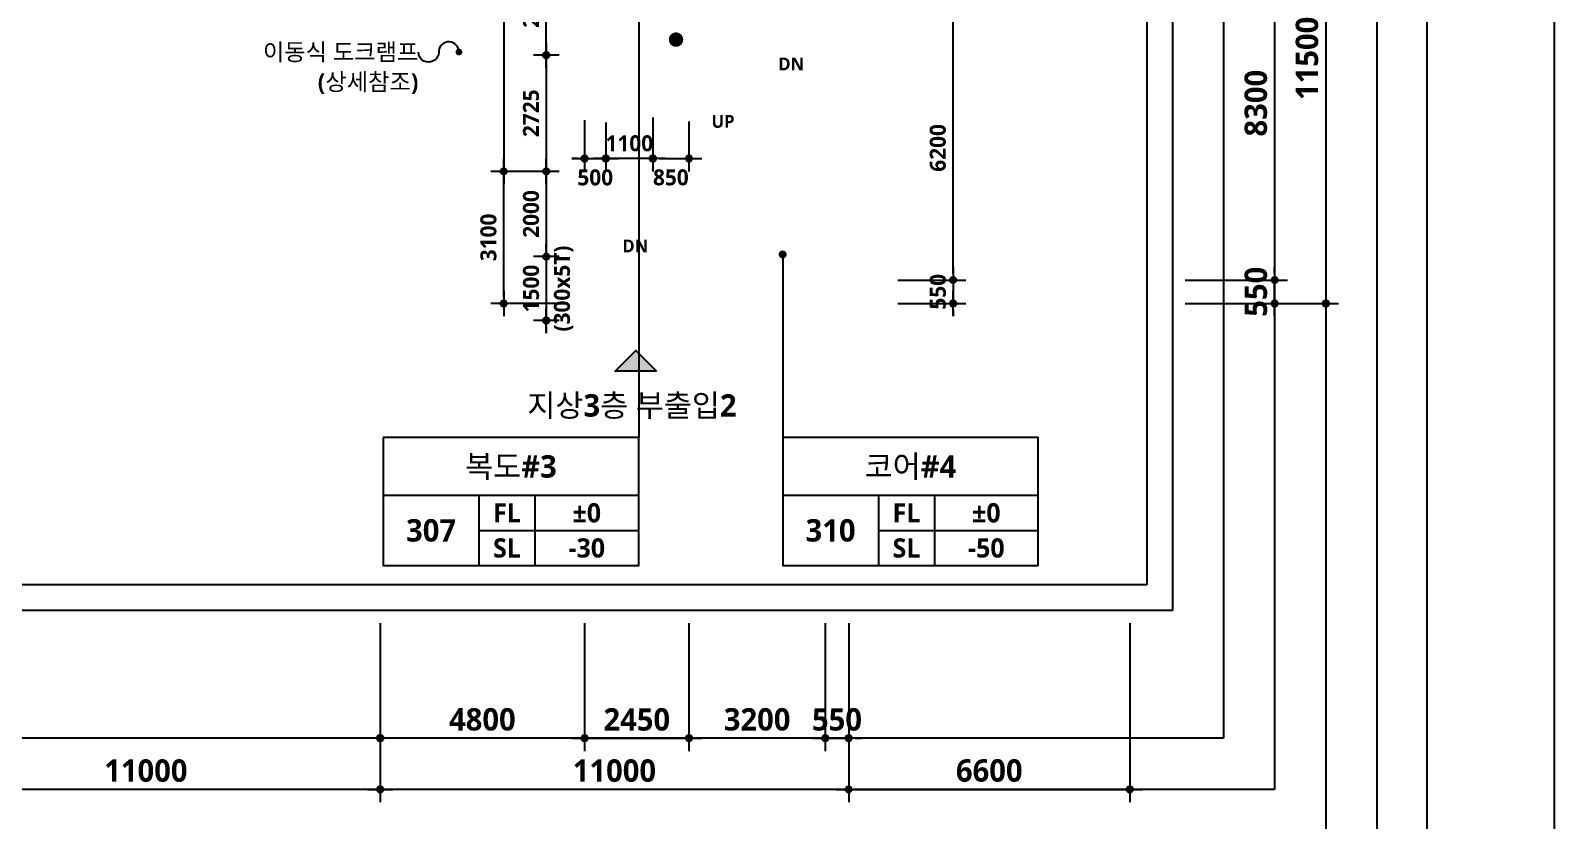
# Model space of a CAD drawing. Header units: millimetres. Extents: x -63924 to 190228206, y 0 to 456875599.
# Drawn here: x 142421 to 178200, y 525220 to 543754 of the extents above; entities that cross this region are included whole.
import ezdxf
from ezdxf.enums import TextEntityAlignment as Align

# ---------------------------------------------------------------- set-up
doc = ezdxf.new("R2010")
doc.units = ezdxf.units.MM
doc.header["$LTSCALE"] = 150
doc.header["$MEASUREMENT"] = 0
doc.header["$PDSIZE"] = -10
doc.layers.get('0').update_dxf_attribs({"linetype": 'CONTINUOUS'})
doc.layers.get('Defpoints').update_dxf_attribs({"color": 153, "linetype": 'CONTINUOUS'})
for name, color, linetype in [('A-ANNO-DIM', 4, 'CONTINUOUS'), ('A-ANNO-ENT', 1, 'CONTINUOUS'), ('A-ANNO-GRA1', 7, 'CONTINUOUS'), ('A-ANNO-LEAD', 4, 'CONTINUOUS'), ('A-ANNO-TEXT1', 7, 'CONTINUOUS'), ('A-ANNO-TEXT2', 3, 'CONTINUOUS'), ('A-FLOR-MARK-ARCH', 1, 'CONTINUOUS'), ('A-ST-AXIS-DIM', 7, 'CONTINUOUS')]:
    doc.layers.add(name, color=color, linetype=linetype)
for name, color, linetype, plot in [('Defpoint', 161, 'CONTINUOUS', False), ('G(그리드1)', 185, 'CONTINUOUS', False), ('G(그리드2)', 235, 'CONTINUOUS', False)]:
    doc.layers.add(name, color=color, linetype=linetype, plot=plot)
doc.styles.add('2020음성 1차', font='')
doc.styles.add('SH_나눔', font='')
doc.styles.add('SH_대대리576', font='')
doc.styles.add('SH_진천_나눔', font='')
doc.styles.get('2020음성 1차').set_extended_font_data('NanumGothic', bold=True)
doc.styles.get('SH_나눔').set_extended_font_data('NanumGothic', bold=True)
doc.styles.get('SH_대대리576').set_extended_font_data('NanumGothic', bold=True)
doc.styles.get('SH_진천_나눔').set_extended_font_data('NanumGothic', bold=True)
doc.dimstyles.new('SHP 300', dxfattribs={"dimscale": 150, "dimtxt": 3.5, "dimasz": 1, "dimexe": 2, "dimexo": 2, "dimgap": 1, "dimtad": 1, "dimdec": 0, "dimzin": 0, "dimdsep": 46, "dimtxsty": 'SH_대대리576', "dimblk": 'DIMDOT', "dimcen": 0.09, "dimclrt": 3, "dimadec": 0, "dimazin": 1, "dimtfac": 1, "dimtdec": 0, "dimtix": 1, "dimtmove": 2, "dimatfit": 0, "dimldrblk": 'DIMDOT', "dimfxl": 1, "dimtolj": 1, "dimtzin": 0, "dimarcsym": 0})
doc.dimstyles.new('SHP300내부', dxfattribs={"dimscale": 150, "dimtxt": 2.5, "dimasz": 1, "dimexe": 2, "dimexo": 2, "dimgap": 1, "dimtad": 1, "dimdec": 0, "dimzin": 0, "dimdsep": 46, "dimtxsty": 'SH_대대리576', "dimblk": 'DIMDOT', "dimcen": 0.09, "dimclrd": 256, "dimclre": 256, "dimclrt": 3, "dimadec": 0, "dimazin": 1, "dimtfac": 1, "dimtdec": 0, "dimtix": 1, "dimtmove": 2, "dimatfit": 0, "dimldrblk": 'DIMDOT', "dimfxl": 1, "dimtolj": 1, "dimtzin": 0, "dimlwd": -1, "dimlwe": -1, "dimarcsym": 0})

# ---------------------------------------------------------------- blocks, each defined once
blk = doc.blocks.new('DIMDOT')
at = {"color": 0}
blk.add_line((-2, 0), (2, 0), dxfattribs=at)
for radius in [0.5, 0.25]:
    blk.add_circle((0, 0), radius, dxfattribs=at)
blk = doc.blocks.new('*D1249')
at = {"layer": 'A-ST-AXIS-DIM', "color": 0, "lineweight": -2, "transparency": 16777216}
for p, q in [((139630, 529850), (139630, 525650)), ((150630, 529850), (150630, 525650)), ((150480, 525950), (139780, 525950))]:
    blk.add_line(p, q, dxfattribs=at)
at = {"layer": 'Defpoints', "color": 0, "transparency": 16777216}
for p in [(139630, 530150), (150630, 530150), (139630, 525950)]:
    blk.add_point(p, dxfattribs=at)
at = {"layer": 'A-ST-AXIS-DIM', "color": 0, "linetype": 'ByBlock', "lineweight": -2, "transparency": 16777216, "xscale": 150, "yscale": 150, "zscale": 150, "rotation": 180}
blk.add_blockref('DIMDOT', (139630, 525950), dxfattribs=at)
at = {"layer": 'A-ST-AXIS-DIM', "color": 0, "linetype": 'ByBlock', "lineweight": -2, "transparency": 16777216, "xscale": 150, "yscale": 150, "zscale": 150}
blk.add_blockref('DIMDOT', (150630, 525950), dxfattribs=at)
at = {"layer": 'A-ST-AXIS-DIM', "color": 3, "transparency": 16777216, "insert": (145130, 526388), "char_height": 525, "attachment_point": 5, "style": 'SH_대대리576'}
blk.add_mtext('\\A1;11000', dxfattribs=at)
blk = doc.blocks.new('*D1250')
at = {"layer": 'A-ST-AXIS-DIM', "color": 0, "lineweight": -2, "transparency": 16777216}
for p, q in [((150630, 529850), (150630, 525650)), ((161630, 529850), (161630, 525650)), ((161480, 525950), (150780, 525950))]:
    blk.add_line(p, q, dxfattribs=at)
at = {"layer": 'Defpoints', "color": 0, "transparency": 16777216}
for p in [(150630, 530150), (161630, 530150), (150630, 525950)]:
    blk.add_point(p, dxfattribs=at)
at = {"layer": 'A-ST-AXIS-DIM', "color": 0, "linetype": 'ByBlock', "lineweight": -2, "transparency": 16777216, "xscale": 150, "yscale": 150, "zscale": 150, "rotation": 180}
blk.add_blockref('DIMDOT', (150630, 525950), dxfattribs=at)
at = {"layer": 'A-ST-AXIS-DIM', "color": 0, "linetype": 'ByBlock', "lineweight": -2, "transparency": 16777216, "xscale": 150, "yscale": 150, "zscale": 150}
blk.add_blockref('DIMDOT', (161630, 525950), dxfattribs=at)
at = {"layer": 'A-ST-AXIS-DIM', "color": 3, "transparency": 16777216, "insert": (156130, 526388), "char_height": 525, "attachment_point": 5, "style": 'SH_대대리576'}
blk.add_mtext('\\A1;11000', dxfattribs=at)
blk = doc.blocks.new('*D1253')
at = {"layer": 'A-ST-AXIS-DIM', "color": 0, "lineweight": -2, "transparency": 16777216}
for p, q in [((169530, 548850), (173130, 548850)), ((172830, 548700), (172830, 537500)), ((169530, 537350), (173130, 537350))]:
    blk.add_line(p, q, dxfattribs=at)
at = {"layer": 'Defpoints', "color": 0, "transparency": 16777216}
for p in [(169230, 548850), (169230, 537350), (172830, 537350)]:
    blk.add_point(p, dxfattribs=at)
at = {"layer": 'A-ST-AXIS-DIM', "color": 0, "linetype": 'ByBlock', "lineweight": -2, "transparency": 16777216, "xscale": 150, "yscale": 150, "zscale": 150}
for p, rotation in [((172830, 548850), 90), ((172830, 537350), 270)]:
    blk.add_blockref('DIMDOT', p, dxfattribs=dict(at, rotation=rotation))
at = {"layer": 'A-ST-AXIS-DIM', "color": 3, "transparency": 16777216, "insert": (172391, 543100), "char_height": 525, "attachment_point": 5, "rotation": 90, "style": 'SH_대대리576'}
blk.add_mtext('\\A1;11500', dxfattribs=at)
blk = doc.blocks.new('*D1264')
at = {"layer": 'A-ST-AXIS-DIM', "color": 0, "lineweight": -2, "transparency": 16777216}
for p, q in [((171630, 538050), (171630, 538200)), ((169530, 537900), (171930, 537900)), ((171630, 537350), (171630, 537900)), ((169530, 537350), (171930, 537350)), ((171630, 537200), (171630, 537050))]:
    blk.add_line(p, q, dxfattribs=at)
at = {"layer": 'Defpoints', "color": 0, "transparency": 16777216}
for p in [(169230, 537900), (171630, 537900), (169230, 537350)]:
    blk.add_point(p, dxfattribs=at)
at = {"layer": 'A-ST-AXIS-DIM', "color": 0, "linetype": 'ByBlock', "lineweight": -2, "transparency": 16777216, "xscale": 150, "yscale": 150, "zscale": 150}
for p, rotation in [((171630, 537900), 270), ((171630, 537350), 90)]:
    blk.add_blockref('DIMDOT', p, dxfattribs=dict(at, rotation=rotation))
at = {"layer": 'A-ST-AXIS-DIM', "color": 3, "transparency": 16777216, "insert": (171191, 537625), "char_height": 525, "attachment_point": 5, "rotation": 90, "style": 'SH_대대리576'}
blk.add_mtext('\\A1;550', dxfattribs=at)
blk = doc.blocks.new('*D1265')
at = {"layer": 'A-ST-AXIS-DIM', "color": 0, "lineweight": -2, "transparency": 16777216}
for p, q in [((169530, 546200), (171930, 546200)), ((171630, 546050), (171630, 538050)), ((169530, 537900), (171930, 537900))]:
    blk.add_line(p, q, dxfattribs=at)
at = {"layer": 'Defpoints', "color": 0, "transparency": 16777216}
for p in [(169230, 546200), (169230, 537900), (171630, 537900)]:
    blk.add_point(p, dxfattribs=at)
at = {"layer": 'A-ST-AXIS-DIM', "color": 0, "linetype": 'ByBlock', "lineweight": -2, "transparency": 16777216, "xscale": 150, "yscale": 150, "zscale": 150}
for p, rotation in [((171630, 546200), 90), ((171630, 537900), 270)]:
    blk.add_blockref('DIMDOT', p, dxfattribs=dict(at, rotation=rotation))
at = {"layer": 'A-ST-AXIS-DIM', "color": 3, "transparency": 16777216, "insert": (171190, 542050), "char_height": 525, "attachment_point": 5, "rotation": 90, "style": 'SH_대대리576'}
blk.add_mtext('\\A1;8300', dxfattribs=at)
blk = doc.blocks.new('*D1281')
at = {"layer": 'A-ST-AXIS-DIM', "color": 0, "lineweight": -2, "transparency": 16777216}
for p, q in [((161080, 529850), (161080, 526850)), ((161630, 529850), (161630, 526850)), ((160930, 527150), (160780, 527150)), ((161080, 527150), (161630, 527150)), ((161780, 527150), (161930, 527150))]:
    blk.add_line(p, q, dxfattribs=at)
at = {"layer": 'Defpoints', "color": 0, "transparency": 16777216}
for p in [(161080, 530150), (161630, 530150), (161630, 527150)]:
    blk.add_point(p, dxfattribs=at)
at = {"layer": 'A-ST-AXIS-DIM', "color": 0, "linetype": 'ByBlock', "lineweight": -2, "transparency": 16777216, "xscale": 150, "yscale": 150, "zscale": 150}
blk.add_blockref('DIMDOT', (161080, 527150), dxfattribs=at)
at = {"layer": 'A-ST-AXIS-DIM', "color": 0, "linetype": 'ByBlock', "lineweight": -2, "transparency": 16777216, "xscale": 150, "yscale": 150, "zscale": 150, "rotation": 180}
blk.add_blockref('DIMDOT', (161630, 527150), dxfattribs=at)
at = {"layer": 'A-ST-AXIS-DIM', "color": 3, "transparency": 16777216, "insert": (161355, 527589), "char_height": 525, "attachment_point": 5, "style": 'SH_대대리576'}
blk.add_mtext('\\A1;550', dxfattribs=at)
blk = doc.blocks.new('*D1282')
at = {"layer": 'A-ST-AXIS-DIM', "color": 0, "lineweight": -2, "transparency": 16777216}
for p, q in [((157880, 529850), (157880, 526850)), ((161080, 529850), (161080, 526850)), ((160930, 527150), (158030, 527150))]:
    blk.add_line(p, q, dxfattribs=at)
at = {"layer": 'Defpoints', "color": 0, "transparency": 16777216}
for p in [(157880, 530150), (161080, 530150), (157880, 527150)]:
    blk.add_point(p, dxfattribs=at)
at = {"layer": 'A-ST-AXIS-DIM', "color": 0, "linetype": 'ByBlock', "lineweight": -2, "transparency": 16777216, "xscale": 150, "yscale": 150, "zscale": 150, "rotation": 180}
blk.add_blockref('DIMDOT', (157880, 527150), dxfattribs=at)
at = {"layer": 'A-ST-AXIS-DIM', "color": 0, "linetype": 'ByBlock', "lineweight": -2, "transparency": 16777216, "xscale": 150, "yscale": 150, "zscale": 150}
blk.add_blockref('DIMDOT', (161080, 527150), dxfattribs=at)
at = {"layer": 'A-ST-AXIS-DIM', "color": 3, "transparency": 16777216, "insert": (159480, 527590), "char_height": 525, "attachment_point": 5, "style": 'SH_대대리576'}
blk.add_mtext('\\A1;3200', dxfattribs=at)
blk = doc.blocks.new('*D1283')
at = {"layer": 'A-ST-AXIS-DIM', "color": 0, "lineweight": -2, "transparency": 16777216}
for p, q in [((155430, 529850), (155430, 526850)), ((157880, 529850), (157880, 526850)), ((155580, 527150), (157730, 527150))]:
    blk.add_line(p, q, dxfattribs=at)
at = {"layer": 'Defpoints', "color": 0, "transparency": 16777216}
for p in [(155430, 530150), (157880, 530150), (157880, 527150)]:
    blk.add_point(p, dxfattribs=at)
at = {"layer": 'A-ST-AXIS-DIM', "color": 0, "linetype": 'ByBlock', "lineweight": -2, "transparency": 16777216, "xscale": 150, "yscale": 150, "zscale": 150, "rotation": 180}
blk.add_blockref('DIMDOT', (155430, 527150), dxfattribs=at)
at = {"layer": 'A-ST-AXIS-DIM', "color": 0, "linetype": 'ByBlock', "lineweight": -2, "transparency": 16777216, "xscale": 150, "yscale": 150, "zscale": 150}
blk.add_blockref('DIMDOT', (157880, 527150), dxfattribs=at)
at = {"layer": 'A-ST-AXIS-DIM', "color": 3, "transparency": 16777216, "insert": (156655, 527589), "char_height": 525, "attachment_point": 5, "style": 'SH_대대리576'}
blk.add_mtext('\\A1;2450', dxfattribs=at)
blk = doc.blocks.new('*D1284')
at = {"layer": 'A-ST-AXIS-DIM', "color": 0, "lineweight": -2, "transparency": 16777216}
for p, q in [((150630, 529850), (150630, 526850)), ((155430, 529850), (155430, 526850)), ((155280, 527150), (150780, 527150))]:
    blk.add_line(p, q, dxfattribs=at)
at = {"layer": 'Defpoints', "color": 0, "transparency": 16777216}
for p in [(150630, 530150), (155430, 530150), (150630, 527150)]:
    blk.add_point(p, dxfattribs=at)
at = {"layer": 'A-ST-AXIS-DIM', "color": 0, "linetype": 'ByBlock', "lineweight": -2, "transparency": 16777216, "xscale": 150, "yscale": 150, "zscale": 150, "rotation": 180}
blk.add_blockref('DIMDOT', (150630, 527150), dxfattribs=at)
at = {"layer": 'A-ST-AXIS-DIM', "color": 0, "linetype": 'ByBlock', "lineweight": -2, "transparency": 16777216, "xscale": 150, "yscale": 150, "zscale": 150}
blk.add_blockref('DIMDOT', (155430, 527150), dxfattribs=at)
at = {"layer": 'A-ST-AXIS-DIM', "color": 3, "transparency": 16777216, "insert": (153030, 527590), "char_height": 525, "attachment_point": 5, "style": 'SH_대대리576'}
blk.add_mtext('\\A1;4800', dxfattribs=at)
blk = doc.blocks.new('*D1285')
at = {"layer": 'A-ANNO-DIM', "transparency": 16777216}
for p, q in [((162780, 544100), (164380, 544100)), ((164080, 538050), (164080, 543950)), ((162780, 537900), (164380, 537900))]:
    blk.add_line(p, q, dxfattribs=at)
at = {"layer": 'Defpoints', "color": 0, "transparency": 16777216}
for p in [(162480, 544100), (164080, 544100), (162480, 537900)]:
    blk.add_point(p, dxfattribs=at)
at = {"layer": 'A-ANNO-DIM', "linetype": 'ByBlock', "transparency": 16777216, "xscale": 150, "yscale": 150, "zscale": 150}
for p, rotation in [((164080, 544100), 90), ((164080, 537900), 270)]:
    blk.add_blockref('DIMDOT', p, dxfattribs=dict(at, rotation=rotation))
at = {"layer": 'A-ANNO-DIM', "color": 3, "transparency": 16777216, "insert": (163723, 541000), "char_height": 375, "attachment_point": 5, "rotation": 90, "style": 'SH_대대리576'}
blk.add_mtext('\\A1;6200', dxfattribs=at)
blk = doc.blocks.new('*D1287')
at = {"layer": 'A-ANNO-DIM', "transparency": 16777216}
for p, q in [((164080, 538050), (164080, 538200)), ((162780, 537900), (164380, 537900)), ((164080, 537900), (164080, 537350)), ((162780, 537350), (164380, 537350)), ((164080, 537200), (164080, 537050))]:
    blk.add_line(p, q, dxfattribs=at)
at = {"layer": 'Defpoints', "color": 0, "transparency": 16777216}
for p in [(162480, 537900), (162480, 537350), (164080, 537350)]:
    blk.add_point(p, dxfattribs=at)
at = {"layer": 'A-ANNO-DIM', "linetype": 'ByBlock', "transparency": 16777216, "xscale": 150, "yscale": 150, "zscale": 150}
for p, rotation in [((164080, 537900), 270), ((164080, 537350), 90)]:
    blk.add_blockref('DIMDOT', p, dxfattribs=dict(at, rotation=rotation))
at = {"layer": 'A-ANNO-DIM', "color": 3, "transparency": 16777216, "insert": (163724, 537625), "char_height": 375, "attachment_point": 5, "rotation": 90, "style": 'SH_대대리576'}
blk.add_mtext('\\A1;550', dxfattribs=at)
blk = doc.blocks.new('*D1378')
at = {"layer": 'A-ANNO-DIM', "transparency": 16777216}
for p, q in [((154830, 548850), (153230, 548850)), ((153530, 548700), (153530, 540600)), ((154830, 540450), (153230, 540450))]:
    blk.add_line(p, q, dxfattribs=at)
at = {"layer": 'Defpoints', "color": 0, "transparency": 16777216}
for p in [(155130, 548850), (153530, 540450), (155130, 540450)]:
    blk.add_point(p, dxfattribs=at)
at = {"layer": 'A-ANNO-DIM', "linetype": 'ByBlock', "transparency": 16777216, "xscale": 150, "yscale": 150, "zscale": 150}
for p, rotation in [((153530, 548850), 90), ((153530, 540450), 270)]:
    blk.add_blockref('DIMDOT', p, dxfattribs=dict(at, rotation=rotation))
at = {"layer": 'A-ANNO-DIM', "color": 3, "transparency": 16777216, "insert": (153173, 544650), "char_height": 375, "attachment_point": 5, "rotation": 90, "style": 'SH_대대리576'}
blk.add_mtext('\\A1;8400', dxfattribs=at)
blk = doc.blocks.new('*D1379')
at = {"layer": 'A-ANNO-DIM', "transparency": 16777216}
for p, q in [((154830, 540450), (153230, 540450)), ((153530, 537500), (153530, 540300)), ((154830, 537350), (153230, 537350))]:
    blk.add_line(p, q, dxfattribs=at)
at = {"layer": 'Defpoints', "color": 0, "transparency": 16777216}
for p in [(153530, 540450), (155130, 540450), (155130, 537350)]:
    blk.add_point(p, dxfattribs=at)
at = {"layer": 'A-ANNO-DIM', "linetype": 'ByBlock', "transparency": 16777216, "xscale": 150, "yscale": 150, "zscale": 150}
for p, rotation in [((153530, 540450), 90), ((153530, 537350), 270)]:
    blk.add_blockref('DIMDOT', p, dxfattribs=dict(at, rotation=rotation))
at = {"layer": 'A-ANNO-DIM', "color": 3, "transparency": 16777216, "insert": (153173, 538900), "char_height": 375, "attachment_point": 5, "rotation": 90, "style": 'SH_대대리576'}
blk.add_mtext('\\A1;3100', dxfattribs=at)
blk = doc.blocks.new('*D1380')
at = {"layer": 'A-ANNO-DIM', "transparency": 16777216}
for p, q in [((154830, 545575), (154230, 545575)), ((154530, 543325), (154530, 545425)), ((154830, 543175), (154230, 543175))]:
    blk.add_line(p, q, dxfattribs=at)
at = {"layer": 'Defpoints', "color": 0, "transparency": 16777216}
for p in [(154530, 545575), (155130, 545575), (155130, 543175)]:
    blk.add_point(p, dxfattribs=at)
at = {"layer": 'A-ANNO-DIM', "linetype": 'ByBlock', "transparency": 16777216, "xscale": 150, "yscale": 150, "zscale": 150}
for p, rotation in [((154530, 545575), 90), ((154530, 543175), 270)]:
    blk.add_blockref('DIMDOT', p, dxfattribs=dict(at, rotation=rotation))
at = {"layer": 'A-ANNO-DIM', "color": 3, "transparency": 16777216, "insert": (154174, 544375), "char_height": 375, "attachment_point": 5, "rotation": 90, "style": 'SH_대대리576'}
blk.add_mtext('\\A1;2400', dxfattribs=at)
blk = doc.blocks.new('*D1382')
at = {"layer": 'A-ANNO-DIM', "transparency": 16777216}
for p, q in [((154830, 543175), (154230, 543175)), ((154530, 543025), (154530, 540600)), ((154830, 540450), (154230, 540450))]:
    blk.add_line(p, q, dxfattribs=at)
at = {"layer": 'Defpoints', "color": 0, "transparency": 16777216}
for p in [(155130, 543175), (154530, 540450), (155130, 540450)]:
    blk.add_point(p, dxfattribs=at)
at = {"layer": 'A-ANNO-DIM', "linetype": 'ByBlock', "transparency": 16777216, "xscale": 150, "yscale": 150, "zscale": 150}
for p, rotation in [((154530, 543175), 90), ((154530, 540450), 270)]:
    blk.add_blockref('DIMDOT', p, dxfattribs=dict(at, rotation=rotation))
at = {"layer": 'A-ANNO-DIM', "color": 3, "transparency": 16777216, "insert": (154173, 541812), "char_height": 375, "attachment_point": 5, "rotation": 90, "style": 'SH_대대리576'}
blk.add_mtext('\\A1;2725', dxfattribs=at)
blk = doc.blocks.new('G$C9D92D8A7')
at = {"layer": 'A-ANNO-GRA1'}
for p, q in [((0, 11), (40, 11)), ((15, 11), (15, 0)), ((23.75, 11), (23.75, 0)), ((15, 5.5), (40, 5.5))]:
    blk.add_line(p, q, dxfattribs=at)
blk.add_lwpolyline([(0, 20), (0, 0), (40, 0), (40, 20)], close=True, dxfattribs=at)
at = {"style": '2020음성 1차'}
for tag, height, p in [('실명', 3.5, (20, 15.5)), ('마감레벨', 3, (31.875, 8.25)), ('실번호', 3.5, (7.5, 5.5)), ('구조레벨', 3, (31.875, 2.75))]:
    blk.add_attdef(tag, text='', height=height, dxfattribs=at).set_placement(p, align=Align.MIDDLE_CENTER)
at = {"layer": 'A-ANNO-TEXT1', "style": 'SH_나눔'}
for s, p in [('FL', (19.375, 8.25)), ('SL', (19.375, 2.75))]:
    blk.add_text(s, height=3, dxfattribs=at).set_placement(p, align=Align.MIDDLE)
blk = doc.blocks.new('*D1655')
at = {"layer": 'A-ST-AXIS-DIM', "color": 0, "lineweight": -2, "transparency": 16777216}
for p, q in [((161630, 529850), (161630, 525650)), ((168230, 529850), (168230, 525650)), ((161780, 525950), (168080, 525950))]:
    blk.add_line(p, q, dxfattribs=at)
at = {"layer": 'Defpoints', "color": 0, "transparency": 16777216}
for p in [(161630, 530150), (168230, 530150), (168230, 525950)]:
    blk.add_point(p, dxfattribs=at)
at = {"layer": 'A-ST-AXIS-DIM', "color": 0, "linetype": 'ByBlock', "lineweight": -2, "transparency": 16777216, "xscale": 150, "yscale": 150, "zscale": 150, "rotation": 180}
blk.add_blockref('DIMDOT', (161630, 525950), dxfattribs=at)
at = {"layer": 'A-ST-AXIS-DIM', "color": 0, "linetype": 'ByBlock', "lineweight": -2, "transparency": 16777216, "xscale": 150, "yscale": 150, "zscale": 150}
blk.add_blockref('DIMDOT', (168230, 525950), dxfattribs=at)
at = {"layer": 'A-ST-AXIS-DIM', "color": 3, "transparency": 16777216, "insert": (164930, 526390), "char_height": 525, "attachment_point": 5, "style": 'SH_대대리576'}
blk.add_mtext('\\A1;6600', dxfattribs=at)
blk = doc.blocks.new('*D1794')
at = {"layer": 'A-ANNO-DIM', "transparency": 16777216}
for p, q in [((154530, 538600), (154530, 538750)), ((154830, 538450), (154230, 538450)), ((154530, 538450), (154530, 536950)), ((154830, 536950), (154230, 536950)), ((154530, 536800), (154530, 536650))]:
    blk.add_line(p, q, dxfattribs=at)
at = {"layer": 'Defpoints', "color": 0, "transparency": 16777216}
for p in [(155130, 538450), (154530, 536950), (155130, 536950)]:
    blk.add_point(p, dxfattribs=at)
at = {"layer": 'A-ANNO-DIM', "linetype": 'ByBlock', "transparency": 16777216, "xscale": 150, "yscale": 150, "zscale": 150}
for p, rotation in [((154530, 538450), 270), ((154530, 536950), 90)]:
    blk.add_blockref('DIMDOT', p, dxfattribs=dict(at, rotation=rotation))
at = {"layer": 'A-ANNO-DIM', "color": 3, "transparency": 16777216, "char_height": 375, "attachment_point": 5, "rotation": 90, "style": 'SH_대대리576'}
for s, insert in [('\\A1;(300x5T)', (154940, 537700)), ('\\A1;1500', (154174, 537700))]:
    blk.add_mtext(s, dxfattribs=dict(at, insert=insert))
blk = doc.blocks.new('*D1795')
at = {"layer": 'A-ANNO-DIM', "transparency": 16777216}
for p, q in [((154830, 540450), (154230, 540450)), ((154530, 540300), (154530, 538600)), ((154830, 538450), (154230, 538450))]:
    blk.add_line(p, q, dxfattribs=at)
at = {"layer": 'Defpoints', "color": 0, "transparency": 16777216}
for p in [(155130, 540450), (154530, 538450), (155130, 538450)]:
    blk.add_point(p, dxfattribs=at)
at = {"layer": 'A-ANNO-DIM', "linetype": 'ByBlock', "transparency": 16777216, "xscale": 150, "yscale": 150, "zscale": 150}
for p, rotation in [((154530, 540450), 90), ((154530, 538450), 270)]:
    blk.add_blockref('DIMDOT', p, dxfattribs=dict(at, rotation=rotation))
at = {"layer": 'A-ANNO-DIM', "color": 3, "transparency": 16777216, "insert": (154174, 539450), "char_height": 375, "attachment_point": 5, "rotation": 90, "style": 'SH_대대리576'}
blk.add_mtext('\\A1;2000', dxfattribs=at)
blk = doc.blocks.new('*D2095')
at = {"layer": 'A-ANNO-DIM', "transparency": 16777216}
for p, q in [((155430, 541650), (155430, 540450)), ((155930, 541595), (155930, 540450)), ((155280, 540750), (155130, 540750)), ((155430, 540750), (155930, 540750)), ((156080, 540750), (156230, 540750))]:
    blk.add_line(p, q, dxfattribs=at)
at = {"layer": 'Defpoints', "color": 0, "transparency": 16777216}
for p in [(155430, 541950), (155930, 541895), (155930, 540750)]:
    blk.add_point(p, dxfattribs=at)
at = {"layer": 'A-ANNO-DIM', "linetype": 'ByBlock', "transparency": 16777216, "xscale": 150, "yscale": 150, "zscale": 150}
blk.add_blockref('DIMDOT', (155430, 540750), dxfattribs=at)
at = {"layer": 'A-ANNO-DIM', "linetype": 'ByBlock', "transparency": 16777216, "xscale": 150, "yscale": 150, "zscale": 150, "rotation": 180}
blk.add_blockref('DIMDOT', (155930, 540750), dxfattribs=at)
at = {"layer": 'A-ANNO-DIM', "color": 3, "transparency": 16777216, "insert": (155680, 540306), "char_height": 375, "attachment_point": 5, "style": 'SH_대대리576'}
blk.add_mtext('\\A1;500', dxfattribs=at)
blk = doc.blocks.new('*D2096')
at = {"layer": 'A-ANNO-DIM', "transparency": 16777216}
for p, q in [((157030, 541716), (157030, 540450)), ((155930, 541595), (155930, 540450)), ((155780, 540750), (155630, 540750)), ((157030, 540750), (155930, 540750)), ((157180, 540750), (157330, 540750))]:
    blk.add_line(p, q, dxfattribs=at)
at = {"layer": 'Defpoints', "color": 0, "transparency": 16777216}
for p in [(155930, 541895), (157030, 542016), (155930, 540750)]:
    blk.add_point(p, dxfattribs=at)
at = {"layer": 'A-ANNO-DIM', "linetype": 'ByBlock', "transparency": 16777216, "xscale": 150, "yscale": 150, "zscale": 150}
blk.add_blockref('DIMDOT', (155930, 540750), dxfattribs=at)
at = {"layer": 'A-ANNO-DIM', "linetype": 'ByBlock', "transparency": 16777216, "xscale": 150, "yscale": 150, "zscale": 150, "rotation": 180}
blk.add_blockref('DIMDOT', (157030, 540750), dxfattribs=at)
at = {"layer": 'A-ANNO-DIM', "color": 3, "transparency": 16777216, "insert": (156480, 541106), "char_height": 375, "attachment_point": 5, "style": 'SH_대대리576'}
blk.add_mtext('\\A1;1100', dxfattribs=at)
blk = doc.blocks.new('*D2097')
at = {"layer": 'A-ANNO-DIM', "transparency": 16777216}
for p, q in [((157030, 541716), (157030, 540450)), ((157880, 541622), (157880, 540450)), ((157180, 540750), (157730, 540750))]:
    blk.add_line(p, q, dxfattribs=at)
at = {"layer": 'Defpoints', "color": 0, "transparency": 16777216}
for p in [(157030, 542016), (157880, 541922), (157880, 540750)]:
    blk.add_point(p, dxfattribs=at)
at = {"layer": 'A-ANNO-DIM', "linetype": 'ByBlock', "transparency": 16777216, "xscale": 150, "yscale": 150, "zscale": 150, "rotation": 180}
blk.add_blockref('DIMDOT', (157030, 540750), dxfattribs=at)
at = {"layer": 'A-ANNO-DIM', "linetype": 'ByBlock', "transparency": 16777216, "xscale": 150, "yscale": 150, "zscale": 150}
blk.add_blockref('DIMDOT', (157880, 540750), dxfattribs=at)
at = {"layer": 'A-ANNO-DIM', "color": 3, "transparency": 16777216, "insert": (157455, 540307), "char_height": 375, "attachment_point": 5, "style": 'SH_대대리576'}
blk.add_mtext('\\A1;850', dxfattribs=at)

msp = doc.modelspace()

# ---------------------------------------------------------------- hatches: boundary and pattern name
at = {"layer": 'A-ANNO-ENT'}
msp.add_hatch(color=256, dxfattribs=at).paths.add_polyline_path([(156146, 535766), (157114, 535766), (156630, 536250)])

# ---------------------------------------------------------------- linework, layer by layer
for points in [[(156700.6, 545225.5), (156700.6, 534202.2)], [(160080, 538500), (160080, 534202.2)]]:
    msp.add_lwpolyline(points)
at = {"const_width": 93.8}
msp.add_lwpolyline([(160080, 538546.9, -1), (160080, 538453.1, -1)], format="xyb", close=True, dxfattribs=at)
at = {"layer": 'A-ANNO-ENT'}
msp.add_lwpolyline([(157114, 535766), (156146, 535766), (156630, 536250)], close=True, dxfattribs=at)
at = {"layer": 'A-ANNO-LEAD'}
msp.add_lwpolyline([(152480, 543250, 0.9368711), (152005.8, 543280.9, -1.0584189), (151527.6, 543250, -1.0584189)], format="xyb", dxfattribs=at)
at = {"layer": 'A-ANNO-LEAD', "const_width": 79.4}
msp.add_lwpolyline([(152519.7, 543250, -1), (152440.3, 543250, -1)], format="xyb", close=True, dxfattribs=at)
at = {"layer": 'A-FLOR-MARK-ARCH', "const_width": 168.8}
msp.add_lwpolyline([(157491.5, 543540.2, 1), (157660.2, 543540.2, 1)], format="xyb", close=True, dxfattribs=at)
at = {"layer": 'Defpoint'}
for points in [[(89100, 504000), (178200, 504000), (178200, 630000), (89100, 630000)], [(92100, 627000), (175200, 627000), (175200, 520500), (92100, 520500)]]:
    msp.add_lwpolyline(points, close=True, dxfattribs=at)
at = {"layer": 'G(그리드1)'}
for points in [[(174030, 522550), (95830, 522550), (95830, 623950), (174030, 623950)], [(172830, 524750), (97030, 524750), (97030, 622750), (172830, 622750)], [(171630, 525950), (98230, 525950), (98230, 621550), (171630, 621550)], [(170430, 527150), (99430, 527150), (99430, 620350), (170430, 620350)], [(169230, 530150), (100630, 530150), (100630, 617350), (169230, 617350)]]:
    msp.add_lwpolyline(points, close=True, dxfattribs=at)
at = {"layer": 'G(그리드2)'}
msp.add_lwpolyline([(168630, 530750), (101230, 530750), (101230, 616750), (168630, 616750)], close=True, dxfattribs=at)

# ---------------------------------------------------------------- block references
at = {"layer": 'A-ANNO-TEXT1'}
ref = msp.add_blockref('G$C9D92D8A7', (150700.6, 531202.2), dxfattribs=dict(at, xscale=150, yscale=150, zscale=150))
ref.add_attrib('실명', '복도#3', dxfattribs={"layer": 'A-ANNO-TEXT2', "height": 525, "style": '2020음성 1차'}).set_placement((153700.6, 533527.2, 206000), align=Align.MIDDLE_CENTER)
ref.add_attrib('실번호', '307', dxfattribs={"layer": 'A-ANNO-TEXT2', "height": 525, "style": '2020음성 1차'}).set_placement((151825.6, 532027.2, 206000), align=Align.MIDDLE_CENTER)
ref.add_attrib('마감레벨', '%%p0', dxfattribs={"height": 450, "style": '2020음성 1차'}).set_placement((155481.9, 532439.7, 206000), align=Align.MIDDLE_CENTER)
ref.add_attrib('구조레벨', '-30', dxfattribs={"height": 450, "style": '2020음성 1차'}).set_placement((155481.9, 531614.7, 206000), align=Align.MIDDLE_CENTER)
ref = msp.add_blockref('G$C9D92D8A7', (160080, 531202.2), dxfattribs=dict(at, xscale=150, yscale=150, zscale=150))
ref.add_attrib('실명', '코어#4', dxfattribs={"layer": 'A-ANNO-TEXT2', "height": 525, "style": '2020음성 1차'}).set_placement((163080, 533527.2, 206000), align=Align.MIDDLE_CENTER)
ref.add_attrib('실번호', '310', dxfattribs={"layer": 'A-ANNO-TEXT2', "height": 525, "style": '2020음성 1차'}).set_placement((161205, 532027.2, 206000), align=Align.MIDDLE_CENTER)
ref.add_attrib('마감레벨', '%%p0', dxfattribs={"height": 450, "style": '2020음성 1차'}).set_placement((164861.2, 532439.7, 206000), align=Align.MIDDLE_CENTER)
ref.add_attrib('구조레벨', '-50', dxfattribs={"height": 450, "style": '2020음성 1차'}).set_placement((164861.2, 531614.7, 206000), align=Align.MIDDLE_CENTER)

# ---------------------------------------------------------------- texts
at = {"layer": 'A-ANNO-TEXT1', "style": '2020음성 1차'}
for s, p in [('이동식 도크램프', (151527.6, 543250)), ('(상세참조)', (151527.6, 542550))]:
    msp.add_text(s, height=400, dxfattribs=at).set_placement(p, align=Align.MIDDLE_RIGHT)
at = {"layer": 'A-ANNO-TEXT1', "style": 'SH_진천_나눔'}
for s, height, p in [('DN', 300, (160280, 542970)), ('UP', 300, (158680, 541620)), ('DN', 300, (156619.7, 538700)), ('지상3층 부출입2 ', 525, (156630, 534966))]:
    msp.add_text(s, height=height, dxfattribs=at).set_placement(p, align=Align.MIDDLE)

# ---------------------------------------------------------------- dimensions: what is measured, and where the dimension line sits
at = {"layer": 'A-ANNO-DIM'}
for base, p1, p2, angle, picture, middle in [((153530, 540450), (155130, 548850), (155130, 540450), 90, '*D1378', (153173.1, 544650)), ((154530, 545575), (155130, 543175), (155130, 545575), 90, '*D1380', (154173.9, 544375)), ((164080, 544100), (162480, 537900), (162480, 544100), 270, '*D1285', (163723.1, 541000)), ((154530, 540450), (155130, 543175), (155130, 540450), 270, '*D1382', (154173.3, 541812.5)), ((153530, 540450), (155130, 537350), (155130, 540450), 270, '*D1379', (153173.1, 538900)), ((154530, 538450), (155130, 540450), (155130, 538450), 270, '*D1795', (154173.9, 539450)), ((164080, 537350), (162480, 537900), (162480, 537350), 90, '*D1287', (163723.9, 537625))]:
    dim = msp.add_linear_dim(base=base, p1=p1, p2=p2, angle=angle, dimstyle='SHP300내부', dxfattribs=at)
    dim.commit()
    dim.dimension.update_dxf_attribs({"geometry": picture, "text_midpoint": middle})
for base, p1, p2, picture, middle in [((155930, 540750), (155430, 541950), (155930, 541894.8), '*D2095', (155680, 540306.1)), ((157880, 540750), (157030, 542016.2), (157880, 541922.4), '*D2097', (157455, 540306.9))]:
    dim = msp.add_linear_dim(base=base, p1=p1, p2=p2, angle=180, dimstyle='SHP300내부', dxfattribs=at)
    dim.commit()
    dim.dimension.update_dxf_attribs({"geometry": picture, "text_midpoint": middle, "dimtype": 160})
dim = msp.add_linear_dim(base=(155930, 540750), p1=(157030, 542016.2), p2=(155930, 541894.8), dimstyle='SHP300내부', dxfattribs=at)
dim.commit()
dim.dimension.update_dxf_attribs({"geometry": '*D2096', "text_midpoint": (156480, 541105.6)})
dim = msp.add_linear_dim(base=(154530, 536950), p1=(155130, 538450), p2=(155130, 536950), angle=90, text='<>\\X(300x5T)', dimstyle='SHP300내부', override={"dimtxsty": 'SH_대대리576', "dimldrblk": 'DIMDOT'}, dxfattribs=at)
dim.commit()
dim.dimension.update_dxf_attribs({"geometry": '*D1794', "text_midpoint": (154530, 537700)})
at = {"layer": 'A-ST-AXIS-DIM'}
for base, p1, p2, angle, picture, middle in [((172830, 537350), (169230, 548850), (169230, 537350), 90, '*D1253', (172391.4, 543100)), ((171630, 537900), (169230, 546200), (169230, 537900), 90, '*D1265', (171190.3, 542050)), ((171630, 537900), (169230, 537350), (169230, 537900), 270, '*D1264', (171191.4, 537625)), ((157880, 527150), (155430, 530150), (157880, 530150), 180, '*D1283', (156655, 527589.3)), ((161630, 527150), (161080, 530150), (161630, 530150), 180, '*D1281', (161355, 527588.6)), ((168230, 525950), (161630, 530150), (168230, 530150), 180, '*D1655', (164930, 526389.7))]:
    dim = msp.add_linear_dim(base=base, p1=p1, p2=p2, angle=angle, dimstyle='SHP 300', override={"dimtxsty": 'SH_대대리576', "dimldrblk": 'DIMDOT'}, dxfattribs=at)
    dim.commit()
    dim.dimension.update_dxf_attribs({"geometry": picture, "text_midpoint": middle})
for base, p1, p2, picture, middle in [((139630, 525950), (150630, 530150), (139630, 530150), '*D1249', (145130, 526387.9)), ((150630, 525950), (161630, 530150), (150630, 530150), '*D1250', (156130, 526387.9)), ((150630, 527150), (155430, 530150), (150630, 530150), '*D1284', (153030, 527589.7)), ((157880, 527150), (161080, 530150), (157880, 530150), '*D1282', (159480, 527589.7))]:
    dim = msp.add_linear_dim(base=base, p1=p1, p2=p2, dimstyle='SHP 300', override={"dimtxsty": 'SH_대대리576', "dimldrblk": 'DIMDOT'}, dxfattribs=at)
    dim.commit()
    dim.dimension.update_dxf_attribs({"geometry": picture, "text_midpoint": middle})

doc.saveas('drawing.dxf')
